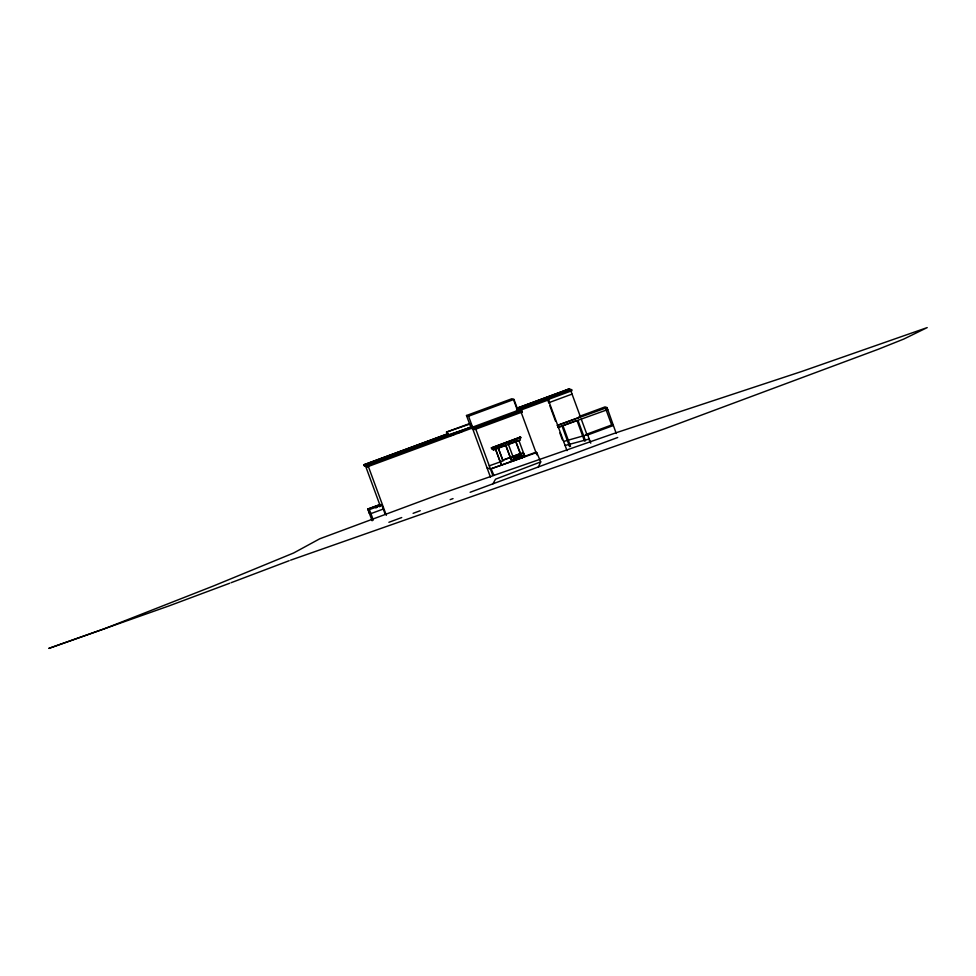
<?xml version="1.0" encoding="UTF-8"?>
<svg xmlns="http://www.w3.org/2000/svg" width="976" height="976" viewBox="0 0 976 976"><rect width="100%" height="100%" fill="white"/><g stroke="black" fill="none" stroke-linecap="round" stroke-linejoin="round"><path stroke-width="1.46" d="M502.372 460.294L523.185 452.596L524.576 456.39L535.861 452.23L536.739 452.522L540.716 461.904L538.337 467.077M492.929 483.852L495.515 479.192L540.716 461.904M375.919 507.959L380.262 504.555L367.806 509.069L372.124 520.794M379.542 506.751L381.714 505.056M491.343 447.899L520.525 437.053L520.794 437.773L492.16 448.838L491.343 447.899L520.525 437.053M491.623 448.655L493.014 448.484L493.563 449.973L520.403 440.066L519.708 438.163M519.208 437.992L520.794 437.773M231.105 582.709L289.177 560.7M229.689 583.245L168.958 605.925L48.8 648.406L103.944 628.947L213.427 585.978L293.691 552.965L319.725 538.801L436.845 495.283L616.137 432.746L802.15 371.319L927.2 327.594L903.8 339.05L878.339 349.237L664.912 428.696L290.604 560.163M470.53 426.475L466.491 415.508L511.9 398.733L513.962 399.428L518.378 411.396L521.184 412.348M466.491 415.508L468.553 416.203L513.962 399.428M448.814 436.382L447.96 436.089L446.496 432.1L469.615 423.56L470.469 423.84L471.933 427.83L475.776 429.135M446.496 432.1L470.469 423.84M472.421 428L367.391 466.809L364.28 465.747L363.914 464.747L448.106 433.649M516.597 408.334L569.24 388.887L571.619 389.692L571.985 390.693L548.646 399.306L549.39 399.562L548.28 398.318M379.713 504.507L364.963 464.405L447.911 433.759M516.56 408.383L568.288 389.278L570.557 390.046L580.439 416.886L557.113 425.499L607.023 407.59L607.755 409.578L557.845 427.5L575.681 420.912M364.28 465.747L448.472 434.649M516.938 409.383L568.666 390.278L570.936 391.047M547.597 399.66L547.231 398.659L571.619 389.692M447.594 435.089L472.006 426.976L490.477 477.203M364.963 464.405L367.964 465.418L472.006 426.976M516.475 410.591L549.024 398.562M518.951 410.018L521.867 411.006L522.233 412.006L474.836 429.513L471.908 428.525L471.542 427.525L518 410.396L520.818 411.36L536.812 454.804M450.168 435.869L454.255 434.369M458.33 432.856L462.417 431.355M519.171 410.689L549.39 399.562M471.908 428.525L518.378 411.396M474.312 427.634L517.914 411.53M472.591 427.183L475.41 428.135L520.818 411.36M471.542 427.525L474.47 428.525L521.867 411.006M547.975 400.672L548.719 402.71L572.058 394.097M492.514 448.313L493.063 449.802L504.311 445.654M508.118 444.251L517.89 440.786M367.806 509.069L380.128 504.507L381.836 505.092L385.191 514.23M373.344 520.074L369.392 509.606L381.836 505.092M502.872 460.257L510.326 457.5L505.605 445.178M512.754 456.5L520.184 453.706M489.281 465.833L503.104 460.879L498.224 447.96L502.738 460.208M514.535 460.428L513.181 457.195L510.558 458.122L511.973 461.38L522.245 457.732C522.66 448.887 502.872 464.43 521.074 454.877M522.038 457.659L525.039 456.548L523.685 453.315L520.623 454.401L522.245 457.732M513.144 456.634L513.888 458.488L521.452 455.743M511.546 460.221L524.612 455.389M563.628 441.469L587.625 434.649L590.761 443.177M487.061 467.882L490.452 469.005L511.973 461.38M383.287 509.033L370.965 513.596L369.257 513.01M490.452 469.005L536.739 452.522M611.671 424.975L585.832 434.515L587.454 435.064L613.294 425.524L611.671 424.975L605.754 408.907M617.698 437.492L470.127 492.282M388.887 522.294L401.722 517.548M413.116 513.339L420.241 510.704M450.168 499.651L453.023 498.602M565.116 445.495L588.931 439.078L589.907 441.725M607.023 407.59L605.022 406.907L579.183 416.459L580.439 416.886M607.755 409.578L616.234 433.503M547.231 398.659L547.975 398.916L517.414 410.201L513.888 400.599M548.719 402.71L549.464 402.966M519.317 411.018L522.233 412.006M518.89 440.42L523.624 453.291M472.518 426.451L367.025 465.808L367.391 466.809M508.398 444.3L513.181 457.195M513.888 458.488L514.742 460.501M363.914 464.747L368.33 466.418M491.318 469.297L493.941 475.483M581.171 418.875L587.076 434.942M569.24 388.887L569.606 389.888M568.288 389.278L568.666 390.278M553.697 394.633L554.124 395.646M548.341 399.916L567.007 450.644M549.769 405.565L555.539 421.229M559.858 432.954L562.359 439.786M519.988 436.87L520.257 437.59M515.889 441.53L521.001 454.853M515.67 441.457L520.257 453.742M505.824 445.251L511.729 461.294M491.88 448.082L492.16 448.838M475.41 428.135L492.831 475.483M474.47 428.525L474.836 429.513M468.553 416.203L472.957 428.183M447.337 432.392L448.448 435.381M367.964 465.418L386.325 515.304M367.94 509.106L369.392 513.059M562.164 426.378L569.569 446.605L570.533 446.252L563.079 426.036L562.139 426.414M577.109 420.851L584.514 441.091L585.478 440.737L578.048 420.546L577.084 420.9M521.818 456.719L514.315 459.501L521.879 456.744M495.503 449.07L501.408 465.113L495.503 449.07"/></g></svg>
